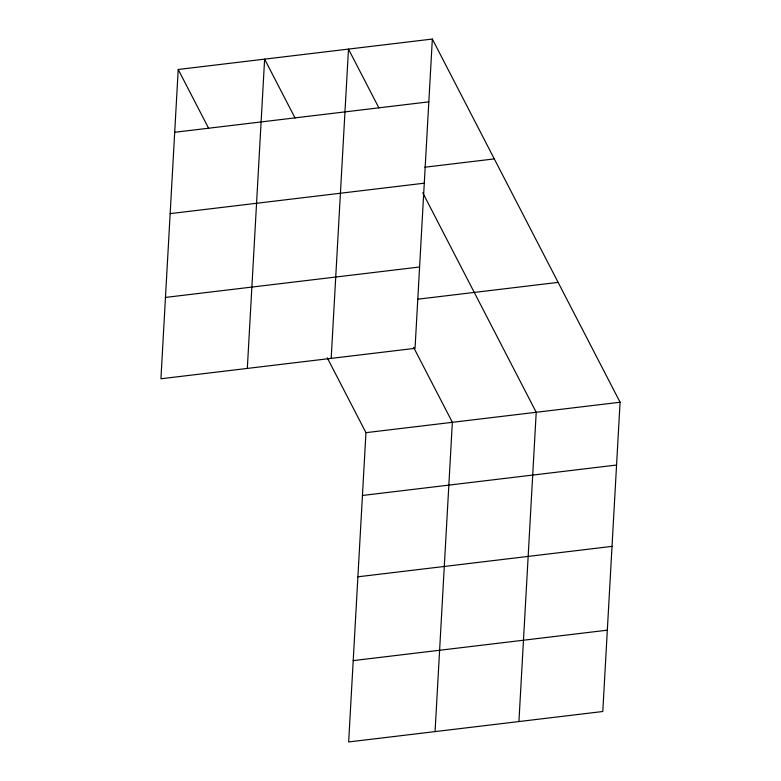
<?xml version="1.0" encoding="UTF-8"?>
<svg xmlns="http://www.w3.org/2000/svg" width="781" height="781" viewBox="0 0 781 781"><rect width="100%" height="100%" fill="white"/><g stroke="black" fill="none" stroke-linecap="round" stroke-linejoin="round"><path stroke-width="1.17" d="M178.214 69.489L160.925 378.765L415.043 348.336L432.342 39.05L178.214 69.489L208.644 128.338M247.323 368.417L264.622 59.141L295.042 117.99M331.183 358.372L348.482 49.096L378.902 107.944M327.229 357.757L365.957 432.664L348.658 741.95L602.786 711.511L620.075 402.235L432.342 39.05M435.066 731.602L452.355 422.316L413.637 347.418M518.926 721.556L536.215 412.28L422.746 192.77M174.71 132.282L428.828 101.852M424.805 167.222L494.295 158.904M170.16 213.623L424.278 183.193M165.474 297.424L419.592 266.995M417.952 299.172L558.122 282.38M365.957 432.664L620.075 402.235M362.443 495.466L616.56 465.037M357.893 576.808L612.011 546.378M353.207 660.609L607.325 630.179"/></g></svg>
